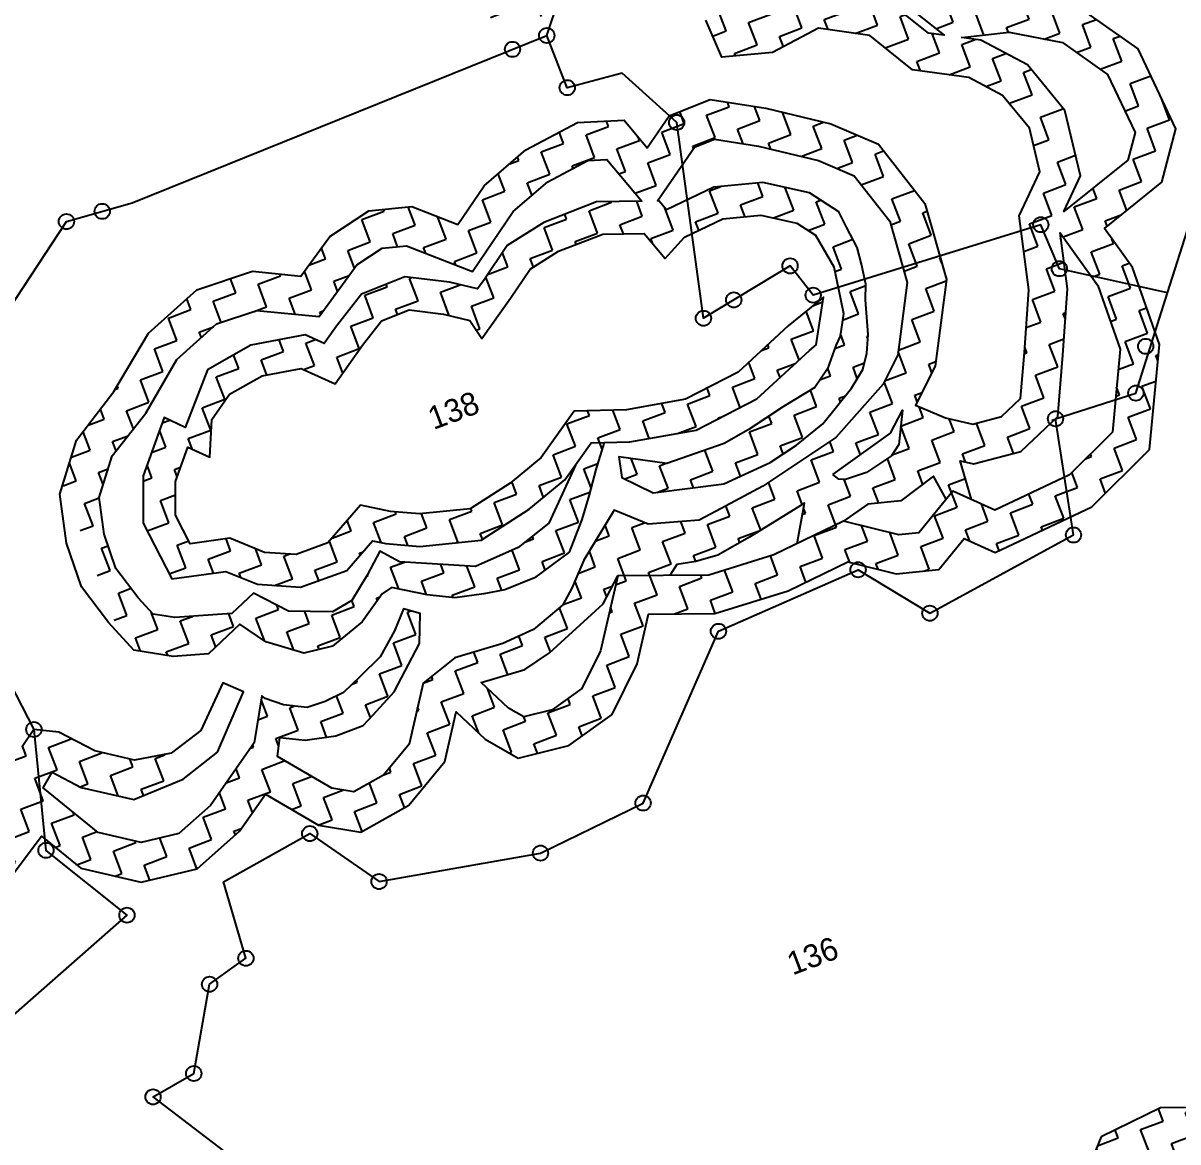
# Model space of a CAD drawing. Header units: metres. Extents: x -219 to 311408, y 87 to 1936973.
# Drawn here: x 308669.8 to 309141.5, y 1934869 to 1935326 of the extents above; entities that cross this region are included whole.
import ezdxf

# ---------------------------------------------------------------- set-up
doc = ezdxf.new("R2010")
doc.units = ezdxf.units.M
doc.header["$LTSCALE"] = 0.3
doc.header["$MEASUREMENT"] = 0
doc.layers.get('0').update_dxf_attribs({"linetype": 'CONTINUOUS'})
for name, color, linetype in [('POLY_HATCH', 12, 'CONTINUOUS'), ('POLY_PARCEL', 6, 'CONTINUOUS'), ('SYM_STONE', 1, 'CONTINUOUS'), ('TEXT_PARCEL', 7, 'CONTINUOUS')]:
    doc.layers.add(name, color=color, linetype=linetype)
doc.styles.add('TEXT_MAP', font='')
doc.styles.get('TEXT_MAP').set_extended_font_data('Kruti Dev 050')
pattern_1 = [(0, (0, 0), (1.875, 1.875), [1.875, -1.875]), (90, (1.875, 0), (-1.875, 1.875), [1.875, -1.875])]

# ---------------------------------------------------------------- blocks, each defined once
blk = doc.blocks.new('STONE')
blk.add_circle((0, 0), 0.851)
blk = doc.blocks.new('7')
at = {"layer": 'POLY_HATCH'}
h = blk.add_hatch(dxfattribs=at)
h.set_pattern_fill('ZIGZAG', color=256, scale=15, style=0)
h.set_pattern_definition(pattern_1)
h.paths.add_polyline_path([(472.881, 583.504), (468.53, 586.624), (463.77, 588.517), (459.009, 588.772), (455.375, 593.222), (451.331, 598.695), (450.333, 599.308), (444.569, 599.308), (449.253, 596.431), (452.992, 591.371), (455.047, 588.855), (451.211, 586.101), (450.81, 588.003), (449.809, 590.406), (447.104, 594.21), (441.395, 596.612), (435.586, 596.212), (432.381, 594.91), (435.765, 599.308), (419.065, 599.308), (417.554, 598.06), (417.866, 599.308), (414.839, 599.308), (413.53, 596.823), (413.84, 598.472), (413.936, 599.308), (410.958, 599.308), (410.229, 596.905), (411.303, 590.204), (407.567, 587.187), (403.523, 586.624), (400.401, 588.823), (396.869, 592.966), (390.368, 593.734), (386.836, 594.808), (384.738, 598.03), (384.323, 599.308), (379.68, 599.308), (377.725, 596.547), (373.681, 593.836), (370.252, 591.227), (367.027, 591.585), (364.109, 592.659), (361.499, 591.176), (358.172, 591.227), (355.868, 592.711), (352.746, 594.808), (349.931, 597.621), (349.658, 599.308), (347.119, 599.308), (347.108, 596.177), (350.821, 592.467), (354.211, 590.19), (357.263, 588.224), (360.329, 588.177), (358.227, 586.59), (356.18, 586.731), (352.571, 588.43), (348.582, 591.665), (344.936, 595.051), (344.017, 598.419), (343.782, 598.984), (343.958, 599.308), (341.134, 599.308), (340.871, 598.49), (342.253, 593.427), (346.604, 589.386), (350.955, 585.857), (355.408, 583.76), (359.144, 583.504), (361.652, 585.396), (364.877, 584.22), (369.945, 583.862), (375.524, 587.289), (379.773, 593.069), (382.707, 589.654), (385.917, 586.86), (388.989, 585.445), (391.992, 586.032), (395.272, 582.824), (399.173, 579.271), (404.04, 579.168), (407.941, 580.237), (411.634, 581.789), (413.049, 582.789), (414.603, 589.033), (415.19, 585.687), (416.743, 582.755), (419.401, 582.1), (422.335, 580.892), (421.403, 576.65), (422.749, 573.373), (425.338, 571.338), (428.549, 570.13), (430.171, 568.44), (430.413, 564.956), (433.278, 562.093), (437.317, 561.162), (438.87, 556.23), (442.771, 554.815), (446.326, 555.126), (449.192, 549.572), (453.299, 545.951), (458.236, 543.708), (462.689, 543.467), (466.659, 545.088), (468.419, 538.569), (470.525, 536.051), (474.978, 533.464), (479.5, 532.326), (483.746, 533.05), (488.13, 534.188), (490.719, 535.947), (492.203, 537.776), (492.79, 539.052), (494.067, 538.879), (493.895, 536.154), (491.582, 531.498), (489.476, 528.014), (489.53, 527.034), (493.134, 527.034), (492.513, 527.208), (494.228, 530.044), (496.867, 535.357), (497.255, 541.493), (496.891, 541.542), (497.186, 541.551), (502.265, 543.799), (506.414, 547.551), (507.94, 551.88), (509.65, 555.344), (513.137, 557.268), (515.775, 560.383), (515.407, 565.607), (513.123, 570.099), (508.697, 571.787), (502.603, 570.313), (497.416, 568.056), (494.528, 565.562), (492.6, 565.654), (487.728, 569.949), (481.033, 569.205), (477.927, 568.025), (474.637, 570.532), (470.161, 568.789), (468.436, 567.914), (467.887, 569.165), (465.288, 573.535), (461.92, 575.704), (456.248, 576.122), (451.524, 577.138), (447.806, 576.222), (447.198, 576.425), (446.775, 581.644), (444.321, 586.234), (440.785, 590.876), (435.643, 591.093), (432.121, 590.542), (431.52, 591.405), (434.083, 593.509), (437.789, 593.909), (442.898, 592.708), (445.702, 590.205), (446.904, 588.504), (447.705, 586.201), (448.006, 584.199), (447.906, 581.596), (448.106, 580.395), (451.311, 582.898), (453.515, 584.6), (455.518, 585.901), (457.516, 585.831), (463.114, 585.531), (467.072, 583.957), (470.188, 581.723), (470.77, 579.122), (470.621, 578.377), (471.578, 576.165), (472.094, 574.825), (473.29, 576.343), (473.853, 579.157)])
h.paths.add_polyline_path([(463.735, 572.036), (466.015, 568.201), (467.405, 565.034), (471.02, 566.868), (474.301, 568.146), (477.582, 565.645), (481.53, 567.146), (487.036, 567.757), (491.763, 563.589), (495.266, 563.422), (498.548, 566.256), (503.275, 568.313), (508.558, 569.591), (511.616, 568.424), (513.34, 565.034), (513.618, 561.089), (511.783, 558.921), (508.057, 556.865), (506, 552.698), (504.609, 548.752), (501.106, 545.585), (496.712, 543.64), (490.984, 543.473), (484.811, 541.306), (480.257, 541.871), (475.469, 544.973), (474.746, 551.697), (473.133, 554.087), (470.186, 552.809), (466.015, 551.975), (461.065, 552.031), (456.561, 554.309), (453.613, 557.477), (452.89, 562.311), (448.719, 561.144), (445.55, 561.422), (442.936, 565.034), (439.877, 565.867), (436.707, 567.812), (435.539, 571.758), (434.26, 573.369), (431.424, 574.87), (428.699, 580.038), (428.532, 585.539), (424.139, 585.483), (420.413, 587.873), (418.244, 589.596), (418.133, 591.485), (421.803, 594.375), (425.14, 593.152), (428.866, 591.541), (431.146, 588.262), (435.762, 588.984), (439.71, 588.818), (442.547, 585.094), (444.715, 581.038), (445.216, 574.87), (447.718, 574.036), (451.556, 574.981), (455.949, 574.036), (461.232, 573.647)], flags=16)
h.paths.add_polyline_path([(451.164, 559.645), (451.631, 556.521), (455.277, 552.603), (460.553, 549.934), (466.211, 549.871), (470.817, 550.791), (472.367, 551.464), (472.712, 550.954), (473.486, 543.754), (479.519, 539.844), (485.042, 539.159), (490.381, 541.034), (489.621, 539.382), (488.656, 538.193), (486.866, 536.977), (483.112, 536.002), (479.619, 535.406), (476.126, 536.286), (472.499, 538.393), (471.158, 539.996), (468.68, 549.172), (462.176, 546.516), (458.966, 546.69), (454.957, 548.511), (451.612, 551.46), (448.08, 558.307), (443.173, 557.879), (441.3, 558.558), (439.666, 563.747), (439.034, 563.919), (434.921, 566.443), (433.64, 570.77), (432.888, 571.717), (429.868, 573.315), (426.613, 579.488), (426.494, 583.411), (423.535, 583.374), (419.189, 586.161), (416.201, 588.534), (415.97, 592.457), (417.293, 593.499), (419.127, 597.221), (422.841, 598.871), (424.388, 598.871), (426.245, 598.355), (428.308, 597.943), (430.372, 597.118), (431.3, 596.499), (429.035, 595.832), (421.425, 596.752), (415.97, 592.457), (416.201, 588.534), (419.189, 586.161), (423.535, 583.374), (426.494, 583.411), (426.613, 579.488), (429.868, 573.315), (432.888, 571.717), (433.64, 570.77), (434.921, 566.443), (439.034, 563.919), (441.668, 563.201), (444.41, 559.412), (448.917, 559.017)], flags=16)
h.paths.add_polyline_path([(410.7, 585.839), (410.393, 584.606), (410.162, 584.443), (406.953, 583.094), (403.665, 582.193), (400.368, 582.263), (397.343, 585.018), (392.969, 589.296), (389.366, 588.593), (387.571, 589.419), (384.852, 591.786), (381.123, 596.126), (381.851, 597.153), (381.991, 596.719), (384.908, 592.241), (389.748, 590.769), (395.341, 590.109), (398.352, 586.576), (402.759, 583.472), (408.811, 584.314)], flags=16)
h.paths.add_polyline_path([(374.735, 590.549), (372.058, 587.372), (367.959, 586.368), (362.525, 588.289), (364.382, 589.345), (367.896, 588.986)], flags=16)
h = blk.add_hatch(dxfattribs=at)
h.set_pattern_fill('ZIGZAG', color=256, scale=15, style=0)
h.set_pattern_definition(pattern_1)
h.paths.add_polyline_path([(405.11, 495.728), (401.002, 495.832), (397.93, 495.659), (395.479, 497.763), (393.787, 499.798), (392.441, 500.454), (389.921, 498.35), (386.849, 498.177), (382.672, 498.074), (380.704, 501.006), (377.701, 499.729), (375.043, 499.902), (372.247, 501.592), (370.97, 504.8), (370.728, 509.112), (364.549, 511.906), (362.996, 514.562), (363.445, 517.7), (365.55, 521.46), (363.445, 523.633), (361.27, 525.668), (361.066, 527.034), (358.015, 527.034), (358.442, 524.183), (361.33, 521.481), (361.821, 520.974), (361.562, 520.512), (355.785, 523.885), (354.87, 525.635), (355.115, 527.034), (352.053, 527.034), (351.722, 525.145), (353.514, 521.718), (357.455, 519.416), (354.742, 514.762), (355.203, 511.437), (359.554, 508.215), (363.802, 506.118), (363.854, 504.532), (364.007, 500.39), (365.696, 496.553), (369.433, 494.047), (374.091, 492.871), (378.339, 492.615), (381.667, 491.03), (386.325, 491.081), (390.778, 492.973), (394.821, 488.523), (400.196, 488.779), (404.649, 485.454), (409.921, 483.562), (414.887, 484.432), (418.316, 486.631), (420.312, 483.204), (424.356, 480.493), (428.809, 479.931), (429.591, 480.229), (429.591, 483.459), (428.438, 483.018), (425.443, 483.396), (422.569, 485.323), (419.781, 490.11), (420.872, 491.02), (422.583, 489.086), (426.09, 486.765), (429.591, 486.85), (429.591, 489.198), (427.237, 489.623), (424.579, 491.382), (422.473, 493.762), (420.715, 494.638), (419.367, 493.693), (416.432, 491.244), (413.636, 490.589), (410.219, 491.244), (407.423, 492.658)])
h.paths.add_polyline_path([(396.886, 492.579), (401.049, 492.813), (403.577, 492.749), (405.435, 490.283), (409.235, 488.361), (413.699, 487.505), (414.317, 487.65), (413.769, 487.298), (410.188, 486.671), (406.093, 488.141), (401.134, 491.844), (396.098, 491.604), (391.978, 496.137), (392.527, 496.595), (393.321, 495.64)], flags=16)
h.paths.add_polyline_path([(388.407, 495.243), (385.694, 494.091), (382.333, 494.054), (379.107, 495.591), (374.555, 495.865), (370.679, 496.844), (368.104, 498.571), (367, 501.077), (366.868, 504.637), (366.773, 507.589), (367.819, 507.117), (367.985, 504.141), (369.819, 499.535), (374.113, 496.939), (378.221, 496.673), (379.589, 497.254), (381.09, 495.017), (386.971, 495.163)], flags=16)
h.paths.add_polyline_path([(361.932, 510.405), (361.132, 510.8), (358.017, 513.107), (357.874, 514.143), (360.976, 519.465), (360.538, 518.684), (359.861, 513.947)], flags=16)
h = blk.add_hatch(dxfattribs=at)
h.set_pattern_fill('ZIGZAG', color=256, scale=15, style=0)
h.set_pattern_definition(pattern_1)
h.paths.add_polyline_path([(449.898, 480.953), (452.099, 484.278), (453.481, 481.465), (455.375, 479.163), (459.419, 478.703), (463.463, 479.777), (466.687, 482.795), (468.888, 486.119), (473.751, 484.329), (479.74, 483.971), (484.91, 484.431), (488.134, 482.232), (491.359, 481.363), (494.072, 482.948), (495.966, 481.056), (504.309, 481.721), (510.093, 484.329), (513.728, 491.746), (513.881, 498.139), (512.909, 501.77), (518.386, 503.561), (520.894, 507.09), (520.331, 513.995), (517.106, 518.751), (512.55, 521.565), (508.711, 522.536), (506.51, 526.168), (505.012, 527.034), (498.988, 527.034), (501.98, 525.304), (498.85, 527.034), (494.942, 527.034), (493.703, 526.876), (493.134, 527.034), (489.53, 527.034), (489.649, 524.875), (493.48, 523.806), (497.519, 524.323), (501.075, 522.357), (503.249, 518.666), (507.15, 516.562), (509.118, 514.32), (510.188, 511.181), (509.739, 507.697), (507.012, 505.041), (505.666, 499.35), (503.629, 494.9), (502.076, 491.623), (500.177, 490.83), (497.864, 491.072), (496.035, 492.279), (494.205, 494.038), (496.725, 496.349), (499.935, 502.385), (500.453, 508.56), (498.693, 514.182), (495.759, 516.976), (491.444, 519.908), (487.612, 522.081), (484.169, 522.029), (481.675, 520.287), (480.743, 522.943), (477.256, 524.082), (472.734, 523.495), (468.695, 522.012), (465.692, 519.908), (462.827, 522.495), (459.547, 523.357), (455.992, 522.564), (452.782, 520.46), (449.364, 522.15), (444.773, 522.323), (440.044, 520.494), (435.891, 517.169), (431.828, 514.631), (429.591, 511.772), (429.591, 499.26), (430.206, 497.694), (432.933, 496.142), (435.591, 495.349), (438.68, 496.661), (440.11, 494.66), (442.57, 492.773), (444.859, 492.487), (447.719, 493.459), (449.95, 494.946), (450.808, 495.175), (453.211, 493.631), (455.156, 492.659), (457.387, 492.144), (459.046, 491.858), (461.536, 491.912), (464.797, 492.827), (466.627, 494.885), (467.829, 496.486), (469.03, 498.144), (470.378, 499.896), (469.421, 500.228), (467.649, 499.041), (464.11, 495.514), (461.192, 494.6), (457.531, 494.371), (452.096, 496.829), (450.952, 498.144), (449.369, 496.726), (447.539, 495.296), (445.822, 495.01), (442.619, 496.268), (440.559, 498.555), (438.4, 497.659), (434.126, 498.934), (432.624, 499.789), (431.99, 501.405), (431.164, 504.164), (431.245, 507.003), (431.891, 509.817), (434.006, 512.519), (437.654, 514.711), (441.386, 517.779), (445.281, 519.285), (448.606, 519.16), (452.992, 516.991), (457.186, 519.74), (459.489, 520.254), (461.35, 519.764), (465.454, 516.058), (470.104, 519.316), (473.457, 520.547), (476.968, 521.002), (478.39, 520.538), (479.795, 516.533), (476.454, 517.735), (472.048, 517.686), (468.723, 517.001), (466.077, 515.126), (465.355, 514.642), (463.472, 515.91), (460.373, 517.537), (456.72, 517.473), (454.003, 515.823), (452.623, 514.885), (451.457, 516.05), (447.204, 516.787), (443.344, 516.189), (440.121, 512.563), (438.866, 513.894), (435.722, 510.194), (434.414, 506.728), (434.973, 501.855), (439.118, 500.917), (441.079, 499.105), (444.171, 497.701), (448.013, 497.641), (450.707, 499.116), (451.612, 498.537), (454.005, 497.389), (458.691, 496.157), (463.053, 497.087), (466.484, 498.261), (469.421, 500.228), (472.282, 499.235), (477.446, 498.276), (482.768, 498.888), (487.947, 500.983), (488.583, 501.198), (490.453, 504.497), (487.068, 503.355), (482.139, 501.36), (477.535, 500.831), (472.931, 501.686), (469.06, 503.029), (465.352, 500.546), (462.378, 499.528), (458.752, 498.754), (454.881, 499.772), (452.844, 500.749), (450.807, 502.052), (447.385, 500.179), (444.736, 500.22), (442.495, 501.238), (440.336, 503.233), (437.28, 503.925), (436.995, 506.408), (437.932, 508.892), (439.766, 511.049), (441.11, 509.706), (442.292, 512.434), (444.288, 513.777), (447.181, 514.225), (450.237, 513.696), (452.315, 511.619), (455.37, 513.696), (457.448, 514.958), (459.771, 514.999), (462.174, 513.736), (463.926, 512.556), (464.293, 510.887), (467.512, 513.044), (469.753, 514.632), (472.319, 515.161), (476.027, 515.202), (479.083, 514.103), (479.938, 511.701), (481.935, 512.719), (485.235, 513.004), (488.128, 512.23), (490.532, 510.642), (491.564, 509.258), (492.051, 506.428), (491.769, 504.647), (491.457, 502.741), (490.581, 501.179), (490.019, 500.616), (488.768, 499.117), (487.33, 498.117), (484.492, 497.579), (481.272, 496.86), (479.146, 496.517), (474.394, 496.642), (471.049, 498.454), (470.705, 496.86), (472.581, 494.861), (475.613, 494.142), (478.01, 493.58), (481.98, 493.861), (484.388, 494.392), (486.889, 495.236), (489.983, 497.048), (491.328, 498.11), (492.078, 499.204), (492.672, 500.516), (493.46, 503.129), (493.897, 504.285), (494.148, 505.847), (494.273, 507.19), (494.054, 508.971), (493.922, 510.325), (492.294, 512.508), (489.178, 514.566), (485.46, 515.56), (481.373, 515.207), (481.063, 516.077), (480.964, 516.113), (485.139, 519.026), (486.838, 519.052), (489.849, 517.344), (493.858, 514.62), (496.047, 512.536), (497.398, 508.223), (496.981, 503.255), (494.305, 498.223), (492.4, 496.475), (487.468, 493.872), (480.783, 492.339), (476.673, 491.787), (475.201, 491.603), (471.337, 492.707), (469.251, 494.669), (465.632, 491.849), (463.976, 490.132), (462.872, 489.151), (460.051, 488.171), (457.413, 487.987), (453.51, 488.248), (450.479, 487.296), (447.778, 483.215), (445.043, 481.648), (442.398, 481.234), (440.887, 482.109), (437.8, 485.925), (438.507, 487.267), (440.28, 486.352), (442.626, 485.837), (444.914, 485.837), (445.944, 486.352), (448.118, 487.438), (451.321, 490.297), (452.18, 492.47), (451.093, 493.27), (449.834, 491.898), (448.06, 490.411), (446.058, 489.497), (444.399, 488.81), (442.797, 488.639), (441.31, 488.696), (439.651, 489.554), (438.507, 490.526), (438.322, 490.818), (436.468, 487.572), (431.546, 484.207), (429.591, 483.459), (429.591, 480.229), (432.955, 481.516), (435.873, 483.511), (438.893, 479.777), (441.811, 478.089), (446.059, 478.754)])
h.paths.add_polyline_path([(493.557, 488.348), (490.491, 487.428), (487.976, 488.103), (485.717, 487.532), (489.413, 485.012), (490.926, 484.604), (493.847, 486.311)], flags=16)
h.paths.add_polyline_path([(483.376, 489.942), (478.407, 488.961), (475.586, 488.532), (473.807, 488.655), (472.335, 488.961), (471.507, 488.37), (474.375, 487.314), (479.696, 486.996), (481.726, 487.177)], flags=16)
h.paths.add_polyline_path([(464.367, 484.755), (467.691, 489.775), (465.857, 488.105), (460.582, 486.021), (458.312, 485.469), (454.755, 485.714), (456.034, 483.11), (456.929, 482.023), (459.194, 481.765), (461.955, 482.498)], flags=16)
h.paths.add_polyline_path([(491.891, 491.625), (493.11, 494.03), (491.594, 492.696), (486.238, 491.246), (486.535, 490.752), (487.029, 490.538), (488.743, 490.472), (491.05, 490.999)], flags=16)
h.paths.add_polyline_path([(517.389, 512.959), (514.971, 516.524), (511.36, 518.754), (507.744, 519.669), (509.06, 518.96), (511.78, 515.86), (513.269, 511.491), (512.597, 506.27), (510.391, 504.121), (516.503, 506.119), (517.798, 507.941)], flags=16)
h.paths.add_polyline_path([(510.855, 497.778), (509.548, 502.658), (508.533, 498.366), (506.364, 493.626), (504.306, 489.286), (500.63, 487.75), (496.818, 488.148), (495.937, 488.729), (495.7, 485.586), (497.114, 484.173), (503.547, 484.686), (507.863, 486.632), (510.728, 492.479)], flags=16)
h.paths.add_polyline_path([(504.331, 523.943), (503.285, 524.549), (505.422, 520.922), (506.522, 520.329)], flags=16)
h = blk.add_hatch(dxfattribs=at)
h.set_pattern_fill('ZIGZAG', color=256, scale=15, style=0)
h.set_pattern_definition(pattern_1)
h.paths.add_polyline_path([(534.331, 471.74), (533.346, 472.488), (529.168, 472.488), (532.554, 469.915), (535.12, 466.718), (536.482, 462.698), (534.55, 458.425), (532.871, 454.658), (535.627, 450.892), (536.482, 448.264), (532.396, 445.954), (526.029, 445.099), (522.893, 437.787), (518.363, 433.261), (513.517, 432.913), (508.48, 435.287), (503.633, 433.229), (498.343, 433.767), (492.736, 435.825), (487.573, 435.35), (484.247, 431.773), (479.717, 429.716), (475.052, 428.612), (470.278, 429.653), (469.232, 432.343), (467.363, 435.856), (464.481, 433.546), (459.951, 432.565), (456.308, 436.205), (451.145, 432.944), (447.424, 432.581), (447.424, 430.041), (451.987, 430.487), (455.95, 432.989), (456.108, 432.831), (454.383, 430.39), (453.426, 429.074), (450.853, 427.28), (448.4, 426.682), (447.424, 426.73), (447.424, 423.431), (449.597, 423.573), (452.708, 424.051), (456.657, 427.878), (457.813, 431.127), (459.139, 429.802), (464.525, 430.969), (462.58, 428.596), (460.546, 428.117), (457.973, 427.998), (456.777, 426.084), (455.999, 421.719), (454.683, 419.686), (452.529, 417.892), (447.742, 417.114), (447.424, 417.18), (447.424, 413.4), (447.922, 413.347), (451.811, 414.184), (457.555, 417.473), (458.632, 419.865), (459.135, 418.362), (459.434, 416.986), (460.631, 415.551), (458.888, 411.481), (455.317, 407.033), (458.559, 407.033), (459.025, 407.613), (459.563, 407.033), (463.009, 407.033), (460.7, 409.525), (462.605, 413.937), (470.443, 411.246), (473.495, 410.169), (478.102, 410.349), (481.811, 411.963), (486.658, 414.176), (490.846, 416.568), (491.829, 420.119), (492.966, 423.169), (499.907, 422.93), (505.83, 424.963), (509.36, 428.67), (510.638, 431.475), (508.426, 432.518), (507.469, 432.111), (506.635, 430.107), (504.302, 427.775), (501.19, 426.459), (493.352, 426.818), (494.381, 432.529), (497.771, 431.285), (504.023, 430.649), (508.426, 432.518), (513.037, 430.344), (519.484, 430.807), (525.024, 436.343), (527.787, 442.784), (533.216, 443.513), (539.526, 447.081), (537.906, 452.058), (535.777, 454.968), (536.856, 457.39), (539.197, 462.565), (537.371, 467.952)])
h.paths.add_polyline_path([(489.836, 420.168), (490.794, 426.686), (491.475, 431.354), (487.167, 423.819), (484.414, 421.487), (478.67, 419.992), (475.32, 419.574), (468.596, 420.109), (463.869, 423.457), (465.425, 426.148), (468.177, 424.294), (472.126, 422.979), (479.246, 422.56), (485.588, 425.49), (487.443, 428.72), (489.173, 432.959), (488.767, 432.921), (485.753, 429.681), (480.539, 427.312), (475.075, 426.02), (468.413, 427.472), (467.379, 430.134), (466.562, 429.138), (464.049, 426.268), (459.501, 424.055), (459.441, 422.501), (461.715, 422.859), (461.775, 421.364), (464.348, 419.331), (466.98, 417.119), (469.553, 415.624), (473.203, 415.085), (477.092, 415.145), (482.477, 415.683), (487.204, 416.939)], flags=16)
at = {"layer": 'POLY_HATCH', "color": 12, "lineweight": 0}
for p, q in [((489.476, 528.014), (489.649, 524.875)), ((477.256, 524.082), (472.734, 523.495)), ((480.743, 522.943), (477.256, 524.082)), ((489.649, 524.875), (493.48, 523.806)), ((493.48, 523.806), (497.519, 524.323)), ((497.519, 524.323), (501.075, 522.357)), ((459.547, 523.357), (455.992, 522.564)), ((462.827, 522.495), (459.547, 523.357)), ((472.734, 523.495), (468.695, 522.012)), ((444.773, 522.323), (440.044, 520.494)), ((449.364, 522.15), (444.773, 522.323)), ((455.992, 522.564), (452.782, 520.46)), ((465.692, 519.908), (462.827, 522.495)), ((481.675, 520.287), (480.743, 522.943)), ((501.075, 522.357), (503.249, 518.666)), ((452.782, 520.46), (449.364, 522.15)), ((468.695, 522.012), (465.692, 519.908)), ((484.169, 522.029), (481.675, 520.287)), ((487.612, 522.081), (484.169, 522.029)), ((491.444, 519.908), (487.612, 522.081)), ((440.044, 520.494), (435.891, 517.169)), ((470.104, 519.316), (473.457, 520.547)), ((473.457, 520.547), (476.968, 521.002)), ((476.968, 521.002), (478.39, 520.538)), ((478.39, 520.538), (479.795, 516.533)), ((452.992, 516.991), (457.186, 519.74)), ((457.186, 519.74), (459.489, 520.254)), ((459.489, 520.254), (461.35, 519.764)), ((461.35, 519.764), (465.454, 516.058)), ((495.759, 516.976), (491.444, 519.908)), ((441.386, 517.779), (445.281, 519.285)), ((445.281, 519.285), (448.606, 519.16)), ((448.606, 519.16), (452.992, 516.991)), ((465.454, 516.058), (470.104, 519.316)), ((480.964, 516.113), (485.139, 519.026)), ((485.139, 519.026), (486.838, 519.052)), ((486.838, 519.052), (489.849, 517.344)), ((503.249, 518.666), (507.15, 516.562)), ((520.331, 513.995), (517.106, 518.751)), ((437.654, 514.711), (441.386, 517.779)), ((472.048, 517.686), (468.723, 517.001)), ((476.454, 517.735), (472.048, 517.686)), ((479.795, 516.533), (476.454, 517.735)), ((435.891, 517.169), (431.828, 514.631)), ((447.204, 516.787), (443.344, 516.189)), ((451.457, 516.05), (447.204, 516.787)), ((456.72, 517.473), (454.003, 515.823)), ((460.373, 517.537), (456.72, 517.473)), ((463.472, 515.91), (460.373, 517.537)), ((468.723, 517.001), (466.077, 515.126)), ((489.849, 517.344), (493.858, 514.62)), ((498.693, 514.182), (495.759, 516.976)), ((443.344, 516.189), (440.121, 512.563)), ((452.623, 514.885), (451.457, 516.05)), ((465.355, 514.642), (463.472, 515.91)), ((481.063, 516.077), (480.964, 516.113)), ((481.373, 515.207), (481.063, 516.077)), ((507.15, 516.562), (509.118, 514.32)), ((454.003, 515.823), (452.623, 514.885)), ((455.37, 513.696), (457.448, 514.958)), ((457.448, 514.958), (459.771, 514.999)), ((459.771, 514.999), (462.174, 513.736)), ((466.077, 515.126), (465.355, 514.642)), ((469.753, 514.632), (472.319, 515.161)), ((472.319, 515.161), (476.027, 515.202)), ((476.027, 515.202), (479.083, 514.103)), ((485.46, 515.56), (481.373, 515.207)), ((489.178, 514.566), (485.46, 515.56)), ((431.828, 514.631), (429.101, 511.147)), ((434.006, 512.519), (437.654, 514.711)), ((444.288, 513.777), (447.181, 514.225)), ((447.181, 514.225), (450.237, 513.696)), ((467.512, 513.044), (469.753, 514.632)), ((479.083, 514.103), (479.938, 511.701)), ((492.294, 512.508), (489.178, 514.566)), ((493.858, 514.62), (496.047, 512.536)), ((500.453, 508.56), (498.693, 514.182)), ((509.118, 514.32), (510.188, 511.181)), ((438.866, 513.894), (435.722, 510.194)), ((440.121, 512.563), (438.866, 513.894)), ((442.292, 512.434), (444.288, 513.777)), ((450.237, 513.696), (452.315, 511.619)), ((452.315, 511.619), (455.37, 513.696)), ((462.174, 513.736), (463.926, 512.556)), ((520.894, 507.09), (520.331, 513.995)), ((431.891, 509.817), (434.006, 512.519)), ((441.11, 509.706), (442.292, 512.434)), ((463.926, 512.556), (464.293, 510.887)), ((464.293, 510.887), (467.512, 513.044)), ((479.938, 511.701), (481.935, 512.719)), ((481.935, 512.719), (485.235, 513.004)), ((485.235, 513.004), (488.128, 512.23)), ((493.922, 510.325), (492.294, 512.508)), ((496.047, 512.536), (497.398, 508.223)), ((488.128, 512.23), (490.532, 510.642)), ((429.101, 511.147), (428.238, 507.387)), ((437.932, 508.892), (439.766, 511.049)), ((439.766, 511.049), (441.11, 509.706)), ((490.532, 510.642), (491.564, 509.258)), ((510.188, 511.181), (509.739, 507.697)), ((431.245, 507.003), (431.891, 509.817)), ((435.722, 510.194), (434.414, 506.728)), ((494.054, 508.971), (493.922, 510.325)), ((436.995, 506.408), (437.932, 508.892)), ((491.564, 509.258), (492.051, 506.428)), ((494.273, 507.19), (494.054, 508.971)), ((497.398, 508.223), (496.981, 503.255)), ((499.935, 502.385), (500.453, 508.56)), ((428.238, 507.387), (428.135, 503.765)), ((431.164, 504.164), (431.245, 507.003)), ((494.148, 505.847), (494.273, 507.19)), ((509.739, 507.697), (507.012, 505.041)), ((518.386, 503.561), (520.894, 507.09)), ((434.414, 506.728), (434.973, 501.855)), ((437.28, 503.925), (436.995, 506.408)), ((492.051, 506.428), (491.769, 504.647)), ((493.897, 504.285), (494.148, 505.847)), ((507.012, 505.041), (505.666, 499.35)), ((431.99, 501.405), (431.164, 504.164)), ((490.453, 504.497), (487.068, 503.355)), ((488.583, 501.198), (490.453, 504.497)), ((491.769, 504.647), (491.457, 502.741)), ((493.46, 503.129), (493.897, 504.285)), ((428.135, 503.765), (429.136, 500.419)), ((440.336, 503.233), (437.28, 503.925)), ((442.495, 501.238), (440.336, 503.233)), ((487.068, 503.355), (482.139, 501.36)), ((496.981, 503.255), (494.305, 498.223)), ((512.909, 501.77), (518.386, 503.561)), ((469.06, 503.029), (465.352, 500.546)), ((472.931, 501.686), (469.06, 503.029)), ((491.457, 502.741), (490.581, 501.179)), ((492.672, 500.516), (493.46, 503.129)), ((496.725, 496.349), (499.935, 502.385)), ((432.624, 499.789), (431.99, 501.405)), ((434.973, 501.855), (439.118, 500.917)), ((450.807, 502.052), (447.385, 500.179)), ((452.844, 500.749), (450.807, 502.052)), ((477.535, 500.831), (472.931, 501.686)), ((513.881, 498.139), (512.909, 501.77)), ((439.118, 500.917), (441.079, 499.105)), ((444.736, 500.22), (442.495, 501.238)), ((454.881, 499.772), (452.844, 500.749)), ((465.352, 500.546), (462.378, 499.528)), ((482.139, 501.36), (477.535, 500.831)), ((482.768, 498.888), (487.947, 500.983)), ((487.947, 500.983), (488.583, 501.198)), ((490.019, 500.616), (488.768, 499.117)), ((490.581, 501.179), (490.019, 500.616)), ((492.078, 499.204), (492.672, 500.516)), ((429.136, 500.419), (430.206, 497.694)), ((434.126, 498.934), (432.624, 499.789)), ((447.385, 500.179), (444.736, 500.22)), ((458.752, 498.754), (454.881, 499.772)), ((466.484, 498.261), (469.421, 500.228)), ((469.421, 500.228), (467.649, 499.041)), ((469.03, 498.144), (470.378, 499.896)), ((470.378, 499.896), (469.421, 500.228)), ((469.421, 500.228), (472.282, 499.235)), ((438.4, 497.659), (434.126, 498.934)), ((441.079, 499.105), (444.171, 497.701)), ((448.013, 497.641), (450.707, 499.116)), ((450.707, 499.116), (451.612, 498.537)), ((462.378, 499.528), (458.752, 498.754)), ((467.649, 499.041), (464.11, 495.514)), ((472.282, 499.235), (477.446, 498.276)), ((477.446, 498.276), (482.768, 498.888)), ((488.768, 499.117), (487.33, 498.117)), ((491.328, 498.11), (492.078, 499.204)), ((505.666, 499.35), (503.629, 494.9)), ((440.559, 498.555), (438.4, 497.659)), ((442.619, 496.268), (440.559, 498.555)), ((450.952, 498.144), (449.369, 496.726)), ((452.096, 496.829), (450.952, 498.144)), ((451.612, 498.537), (454.005, 497.389)), ((463.053, 497.087), (466.484, 498.261)), ((467.829, 496.486), (469.03, 498.144)), ((471.049, 498.454), (470.705, 496.86)), ((474.394, 496.642), (471.049, 498.454)), ((487.33, 498.117), (484.492, 497.579)), ((489.983, 497.048), (491.328, 498.11)), ((494.305, 498.223), (492.4, 496.475)), ((513.728, 491.746), (513.881, 498.139)), ((430.206, 497.694), (432.933, 496.142)), ((444.171, 497.701), (448.013, 497.641)), ((454.005, 497.389), (458.691, 496.157)), ((458.691, 496.157), (463.053, 497.087)), ((484.492, 497.579), (481.272, 496.86)), ((486.889, 495.236), (489.983, 497.048)), ((432.933, 496.142), (435.591, 495.349)), ((435.591, 495.349), (438.68, 496.661)), ((438.68, 496.661), (440.11, 494.66)), ((445.822, 495.01), (442.619, 496.268)), ((449.369, 496.726), (447.539, 495.296)), ((457.531, 494.371), (452.096, 496.829)), ((466.627, 494.885), (467.829, 496.486)), ((470.705, 496.86), (472.581, 494.861)), ((479.146, 496.517), (474.394, 496.642)), ((481.272, 496.86), (479.146, 496.517)), ((492.4, 496.475), (487.468, 493.872)), ((494.205, 494.038), (496.725, 496.349)), ((447.539, 495.296), (445.822, 495.01)), ((449.95, 494.946), (450.808, 495.175)), ((450.808, 495.175), (453.211, 493.631)), ((464.11, 495.514), (461.192, 494.6)), ((484.388, 494.392), (486.889, 495.236)), ((420.715, 494.638), (419.367, 493.693)), ((422.473, 493.762), (420.715, 494.638)), ((440.11, 494.66), (442.57, 492.773)), ((447.719, 493.459), (449.95, 494.946)), ((461.192, 494.6), (457.531, 494.371)), ((464.797, 492.827), (466.627, 494.885)), ((469.251, 494.669), (465.632, 491.849)), ((471.337, 492.707), (469.251, 494.669)), ((472.581, 494.861), (475.613, 494.142)), ((481.98, 493.861), (484.388, 494.392)), ((503.629, 494.9), (502.076, 491.623)), ((424.579, 491.382), (422.473, 493.762)), ((444.859, 492.487), (447.719, 493.459)), ((451.093, 493.27), (449.834, 491.898)), ((452.18, 492.47), (451.093, 493.27)), ((453.211, 493.631), (455.156, 492.659)), ((475.613, 494.142), (478.01, 493.58)), ((478.01, 493.58), (481.98, 493.861)), ((487.468, 493.872), (480.783, 492.339)), ((496.035, 492.279), (494.205, 494.038)), ((435.832, 492.831), (432.898, 489.968)), ((437.09, 491.606), (435.832, 492.831)), ((442.57, 492.773), (444.859, 492.487)), ((451.321, 490.297), (452.18, 492.47)), ((455.156, 492.659), (457.387, 492.144)), ((461.536, 491.912), (464.797, 492.827)), ((475.201, 491.603), (471.337, 492.707)), ((433.53, 487.896), (437.09, 491.606)), ((449.834, 491.898), (448.06, 490.411)), ((457.387, 492.144), (459.046, 491.858)), ((459.046, 491.858), (461.536, 491.912)), ((465.632, 491.849), (463.976, 490.132)), ((476.673, 491.787), (475.201, 491.603)), ((480.783, 492.339), (476.673, 491.787)), ((497.864, 491.072), (496.035, 492.279)), ((502.076, 491.623), (500.177, 490.83)), ((510.093, 484.329), (513.728, 491.746)), ((419.781, 490.11), (420.872, 491.02)), ((420.872, 491.02), (422.583, 489.086)), ((427.237, 489.623), (424.579, 491.382)), ((438.322, 490.818), (436.468, 487.572)), ((438.507, 490.526), (438.322, 490.818)), ((500.177, 490.83), (497.864, 491.072)), ((422.569, 485.323), (419.781, 490.11)), ((432.898, 489.968), (430.102, 489.105)), ((439.651, 489.554), (438.507, 490.526)), ((448.06, 490.411), (446.058, 489.497)), ((448.118, 487.438), (451.321, 490.297)), ((463.976, 490.132), (462.872, 489.151)), ((422.583, 489.086), (426.09, 486.765)), ((430.102, 489.105), (427.237, 489.623)), ((441.31, 488.696), (439.651, 489.554)), ((444.399, 488.81), (442.797, 488.639)), ((446.058, 489.497), (444.399, 488.81)), ((462.872, 489.151), (460.051, 488.171)), ((430.269, 486.866), (433.53, 487.896)), ((442.797, 488.639), (441.31, 488.696)), ((453.51, 488.248), (450.479, 487.296)), ((457.413, 487.987), (453.51, 488.248)), ((460.051, 488.171), (457.413, 487.987)), ((436.468, 487.572), (431.546, 484.207)), ((437.8, 485.925), (438.507, 487.267)), ((438.507, 487.267), (440.28, 486.352)), ((445.944, 486.352), (448.118, 487.438)), ((450.479, 487.296), (447.778, 483.215)), ((414.887, 484.432), (418.316, 486.631)), ((418.316, 486.631), (420.312, 483.204)), ((426.09, 486.765), (430.269, 486.866)), ((440.28, 486.352), (442.626, 485.837)), ((444.914, 485.837), (445.944, 486.352)), ((466.687, 482.795), (468.888, 486.119)), ((468.888, 486.119), (473.751, 484.329)), ((425.443, 483.396), (422.569, 485.323)), ((440.887, 482.109), (437.8, 485.925)), ((442.626, 485.837), (444.914, 485.837)), ((449.898, 480.953), (452.099, 484.278)), ((452.099, 484.278), (453.481, 481.465)), ((473.751, 484.329), (479.74, 483.971)), ((479.74, 483.971), (484.91, 484.431)), ((484.91, 484.431), (488.134, 482.232)), ((504.309, 481.721), (510.093, 484.329)), ((428.438, 483.018), (425.443, 483.396)), ((431.546, 484.207), (428.438, 483.018)), ((432.955, 481.516), (435.873, 483.511)), ((435.873, 483.511), (438.893, 479.777)), ((420.312, 483.204), (424.356, 480.493)), ((447.778, 483.215), (445.043, 481.648)), ((463.463, 479.777), (466.687, 482.795)), ((491.359, 481.363), (494.072, 482.948)), ((494.072, 482.948), (495.966, 481.056)), ((442.398, 481.234), (440.887, 482.109)), ((445.043, 481.648), (442.398, 481.234)), ((488.134, 482.232), (491.359, 481.363)), ((495.966, 481.056), (504.309, 481.721)), ((428.809, 479.931), (432.955, 481.516)), ((446.059, 478.754), (449.898, 480.953)), ((453.481, 481.465), (455.375, 479.163)), ((424.356, 480.493), (428.809, 479.931)), ((438.893, 479.777), (441.811, 478.089)), ((459.419, 478.703), (463.463, 479.777)), ((455.375, 479.163), (459.419, 478.703)), ((441.811, 478.089), (446.059, 478.754))]:
    blk.add_line(p, q, dxfattribs=at)
at = {"layer": 'POLY_HATCH'}
for points in [[(470.378, 499.896), (469.03, 498.144), (467.829, 496.486), (466.627, 494.885), (464.797, 492.827), (461.536, 491.912), (459.046, 491.858), (457.387, 492.144), (455.156, 492.659), (453.211, 493.631), (450.808, 495.175), (449.95, 494.946), (447.719, 493.459), (444.859, 492.487), (442.57, 492.773), (440.11, 494.66), (438.68, 496.661), (435.591, 495.349), (432.933, 496.142), (430.206, 497.694), (429.136, 500.419), (428.135, 503.765), (428.238, 507.387), (429.101, 511.147), (431.828, 514.631), (435.891, 517.169), (440.044, 520.494), (444.773, 522.323), (449.364, 522.15), (452.782, 520.46), (455.992, 522.564), (459.547, 523.357), (462.827, 522.495), (465.692, 519.908), (468.695, 522.012), (472.734, 523.495), (477.256, 524.082), (480.743, 522.943), (481.675, 520.287), (484.169, 522.029), (487.612, 522.081), (491.444, 519.908), (495.759, 516.976), (498.693, 514.182), (500.453, 508.56), (499.935, 502.385), (496.725, 496.349), (494.205, 494.038), (496.035, 492.279), (497.864, 491.072), (500.177, 490.83), (502.076, 491.623), (503.629, 494.9), (505.666, 499.35), (507.012, 505.041), (509.739, 507.697), (510.188, 511.181), (509.118, 514.32), (507.15, 516.562), (503.249, 518.666), (501.075, 522.357), (497.519, 524.323), (493.48, 523.806), (489.649, 524.875), (489.476, 528.014)], [(467.649, 499.041), (464.11, 495.514), (461.192, 494.6), (457.531, 494.371), (452.096, 496.829), (450.952, 498.144), (449.369, 496.726), (447.539, 495.296), (445.822, 495.01), (442.619, 496.268), (440.559, 498.555), (438.4, 497.659), (434.126, 498.934), (432.624, 499.789), (431.99, 501.405), (431.164, 504.164), (431.245, 507.003), (431.891, 509.817), (434.006, 512.519), (437.654, 514.711), (441.386, 517.779), (445.281, 519.285), (448.606, 519.16), (452.992, 516.991), (457.186, 519.74), (459.489, 520.254), (461.35, 519.764), (465.454, 516.058), (470.104, 519.316), (473.457, 520.547), (476.968, 521.002), (478.39, 520.538), (479.795, 516.533), (476.454, 517.735), (472.048, 517.686), (468.723, 517.001), (466.077, 515.126), (465.355, 514.642), (463.472, 515.91), (460.373, 517.537), (456.72, 517.473), (454.003, 515.823), (452.623, 514.885), (451.457, 516.05), (447.204, 516.787), (443.344, 516.189), (440.121, 512.563), (438.866, 513.894), (435.722, 510.194), (434.414, 506.728), (434.973, 501.855), (439.118, 500.917), (441.079, 499.105), (444.171, 497.701), (448.013, 497.641), (450.707, 499.116), (451.612, 498.537), (454.005, 497.389), (458.691, 496.157), (463.053, 497.087), (466.484, 498.261), (469.421, 500.228), (472.282, 499.235), (477.446, 498.276), (482.768, 498.888), (487.947, 500.983), (488.583, 501.198), (490.453, 504.497), (487.068, 503.355), (482.139, 501.36), (477.535, 500.831), (472.931, 501.686), (469.06, 503.029), (465.352, 500.546), (462.378, 499.528), (458.752, 498.754), (454.881, 499.772), (452.844, 500.749), (450.807, 502.052), (447.385, 500.179), (444.736, 500.22), (442.495, 501.238), (440.336, 503.233), (437.28, 503.925), (436.995, 506.408), (437.932, 508.892), (439.766, 511.049), (441.11, 509.706), (442.292, 512.434), (444.288, 513.777), (447.181, 514.225), (450.237, 513.696), (452.315, 511.619), (455.37, 513.696), (457.448, 514.958), (459.771, 514.999), (462.174, 513.736), (463.926, 512.556), (464.293, 510.887), (467.512, 513.044), (469.753, 514.632), (472.319, 515.161), (476.027, 515.202), (479.083, 514.103), (479.938, 511.701), (481.935, 512.719), (485.235, 513.004), (488.128, 512.23), (490.532, 510.642), (491.564, 509.258), (492.051, 506.428), (491.769, 504.647), (491.457, 502.741), (490.581, 501.179), (490.019, 500.616), (488.768, 499.117), (487.33, 498.117), (484.492, 497.579), (481.272, 496.86), (479.146, 496.517), (474.394, 496.642), (471.049, 498.454), (470.705, 496.86), (472.581, 494.861), (475.613, 494.142), (478.01, 493.58), (481.98, 493.861), (484.388, 494.392), (486.889, 495.236), (489.983, 497.048), (491.328, 498.11), (492.078, 499.204), (492.672, 500.516), (493.46, 503.129), (493.897, 504.285), (494.148, 505.847), (494.273, 507.19), (494.054, 508.971), (493.922, 510.325), (492.294, 512.508), (489.178, 514.566), (485.46, 515.56), (481.373, 515.207), (481.063, 516.077), (480.964, 516.113), (485.139, 519.026), (486.838, 519.052), (489.849, 517.344), (493.858, 514.62), (496.047, 512.536), (497.398, 508.223), (496.981, 503.255), (494.305, 498.223), (492.4, 496.475), (487.468, 493.872), (480.783, 492.339), (476.673, 491.787), (475.201, 491.603), (471.337, 492.707), (469.251, 494.669), (465.632, 491.849), (463.976, 490.132), (462.872, 489.151), (460.051, 488.171), (457.413, 487.987), (453.51, 488.248), (450.479, 487.296), (447.778, 483.215), (445.043, 481.648), (442.398, 481.234), (440.887, 482.109), (437.8, 485.925), (438.507, 487.267), (440.28, 486.352), (442.626, 485.837), (444.914, 485.837), (445.944, 486.352), (448.118, 487.438), (451.321, 490.297), (452.18, 492.47), (451.093, 493.27), (449.834, 491.898), (448.06, 490.411), (446.058, 489.497), (444.399, 488.81), (442.797, 488.639), (441.31, 488.696), (439.651, 489.554), (438.507, 490.526), (438.322, 490.818), (436.468, 487.572), (431.546, 484.207), (428.438, 483.018), (425.443, 483.396), (422.569, 485.323), (419.781, 490.11), (420.872, 491.02), (422.583, 489.086), (426.09, 486.765), (430.269, 486.866), (433.53, 487.896), (437.09, 491.606), (435.832, 492.831), (432.898, 489.968), (430.102, 489.105), (427.237, 489.623), (424.579, 491.382), (422.473, 493.762), (420.715, 494.638), (419.367, 493.693)], [(414.887, 484.432), (418.316, 486.631), (420.312, 483.204), (424.356, 480.493), (428.809, 479.931), (432.955, 481.516), (435.873, 483.511), (438.893, 479.777), (441.811, 478.089), (446.059, 478.754), (449.898, 480.953), (452.099, 484.278), (453.481, 481.465), (455.375, 479.163), (459.419, 478.703), (463.463, 479.777), (466.687, 482.795), (468.888, 486.119), (473.751, 484.329), (479.74, 483.971), (484.91, 484.431), (488.134, 482.232), (491.359, 481.363), (494.072, 482.948), (495.966, 481.056), (504.309, 481.721), (510.093, 484.329), (513.728, 491.746), (513.881, 498.139), (512.909, 501.77), (518.386, 503.561), (520.894, 507.09), (520.331, 513.995), (517.106, 518.751)], [(498.343, 433.767), (492.736, 435.825), (487.573, 435.35), (484.247, 431.773)], [(495.7, 485.586), (495.937, 488.729), (496.818, 488.148), (500.63, 487.75), (504.306, 489.286), (506.364, 493.626), (508.533, 498.366), (509.548, 502.658), (510.855, 497.778), (510.728, 492.479), (507.863, 486.632), (503.547, 484.686), (497.114, 484.173), (494.559, 486.727), (490.926, 484.604), (489.413, 485.012), (485.717, 487.532), (479.696, 486.996), (474.375, 487.314), (467.691, 489.775), (464.367, 484.755), (461.955, 482.498), (459.194, 481.765), (456.929, 482.023), (456.034, 483.11), (454.755, 485.714), (458.312, 485.469), (460.582, 486.021), (465.857, 488.105), (467.691, 489.775)], [(481.726, 487.177), (483.376, 489.942), (478.407, 488.961), (475.586, 488.532), (473.807, 488.655), (472.335, 488.961), (471.507, 488.37)], [(493.847, 486.311), (493.557, 488.348), (490.491, 487.428), (487.976, 488.103), (485.717, 487.532)]]:
    blk.add_lwpolyline(points, dxfattribs=at)
for points in [[(504.331, 523.943), (506.522, 520.329), (505.422, 520.922), (503.285, 524.549)], [(516.503, 506.119), (510.391, 504.121), (512.597, 506.27), (513.269, 511.491), (511.78, 515.86), (509.06, 518.96), (507.744, 519.669), (511.36, 518.754), (514.971, 516.524), (517.389, 512.959), (517.798, 507.941)], [(486.238, 491.246), (491.594, 492.696), (493.11, 494.03), (491.891, 491.625), (491.05, 490.999), (488.743, 490.472), (487.029, 490.538), (486.535, 490.752)]]:
    blk.add_lwpolyline(points, close=True, dxfattribs=at)
at = {"layer": 'POLY_PARCEL'}
for points in [[(477.414, 531.288), (483.175, 538.335), (477.828, 544.814), (495.445, 556.429), (491.725, 567.064), (513.509, 581.637)], [(411.626, 512.383), (437.117, 530.927), (442.464, 530.488), (477.414, 531.288)], [(515.753, 495.306), (508.499, 500.06), (508.358, 503.794), (489.745, 504.921), (488.863, 507.704), (481.073, 506.26), (484.527, 521.337), (481.883, 526.444), (477.477, 526.902), (477.414, 531.288)], [(411.626, 512.383), (418.807, 510.961), (420.715, 494.638), (418.257, 485.458), (422.397, 478.477), (404.03, 471.59)], [(515.753, 495.306), (519.312, 499.831), (552.458, 501.069)], [(412.859, 452.394), (424.81, 455.6), (419.285, 464.45), (422.91, 465.038), (426.534, 471.136), (429.91, 472.034), (430.375, 478.256), (438.027, 479.401), (441.775, 473.978), (454.383, 471.601), (463.273, 472.436), (473.527, 482.93), (485.453, 483.58), (489.511, 478.411), (502.181, 480.175), (504.071, 489.183), (510.669, 488.842), (515.753, 495.306)]]:
    blk.add_lwpolyline(points, dxfattribs=at)
at = {"layer": 'SYM_STONE', "xscale": 0.7, "yscale": 0.7, "zscale": 0.7}
for p in [(437.117, 530.927), (440.025, 530.688), (474.525, 531.222), (477.414, 531.288), (477.477, 526.902), (484.527, 521.337), (488.863, 507.704), (481.073, 506.26), (483.804, 506.766), (489.745, 504.921), (508.358, 503.794), (508.499, 500.06), (420.715, 494.638), (512.674, 491.995), (504.071, 489.183), (510.669, 488.842), (418.257, 485.458), (473.527, 482.93), (485.453, 483.58), (502.181, 480.175), (438.027, 479.401), (422.397, 478.477), (489.511, 478.411), (441.775, 473.978), (429.91, 472.034), (463.273, 472.436), (426.534, 471.136), (454.383, 471.601), (422.91, 465.038), (419.285, 464.45)]:
    blk.add_blockref('STONE', p, dxfattribs=at)
at = {"layer": 'TEXT_PARCEL', "style": 'TEXT_MAP'}
for s, p in [('138', (458.229, 505.525)), ('136', (469.453, 455.679))]:
    blk.add_text(s, height=1.8, dxfattribs=at).set_placement(p)

msp = doc.modelspace()

# ---------------------------------------------------------------- block references
at = {"xscale": 5.22030005190954, "yscale": 5.22030005190954, "zscale": 5.22030005190954, "rotation": 20.6667085191896}
msp.add_blockref('7', (307530.67, 1931846.34), dxfattribs=at)

doc.saveas('drawing.dxf')
